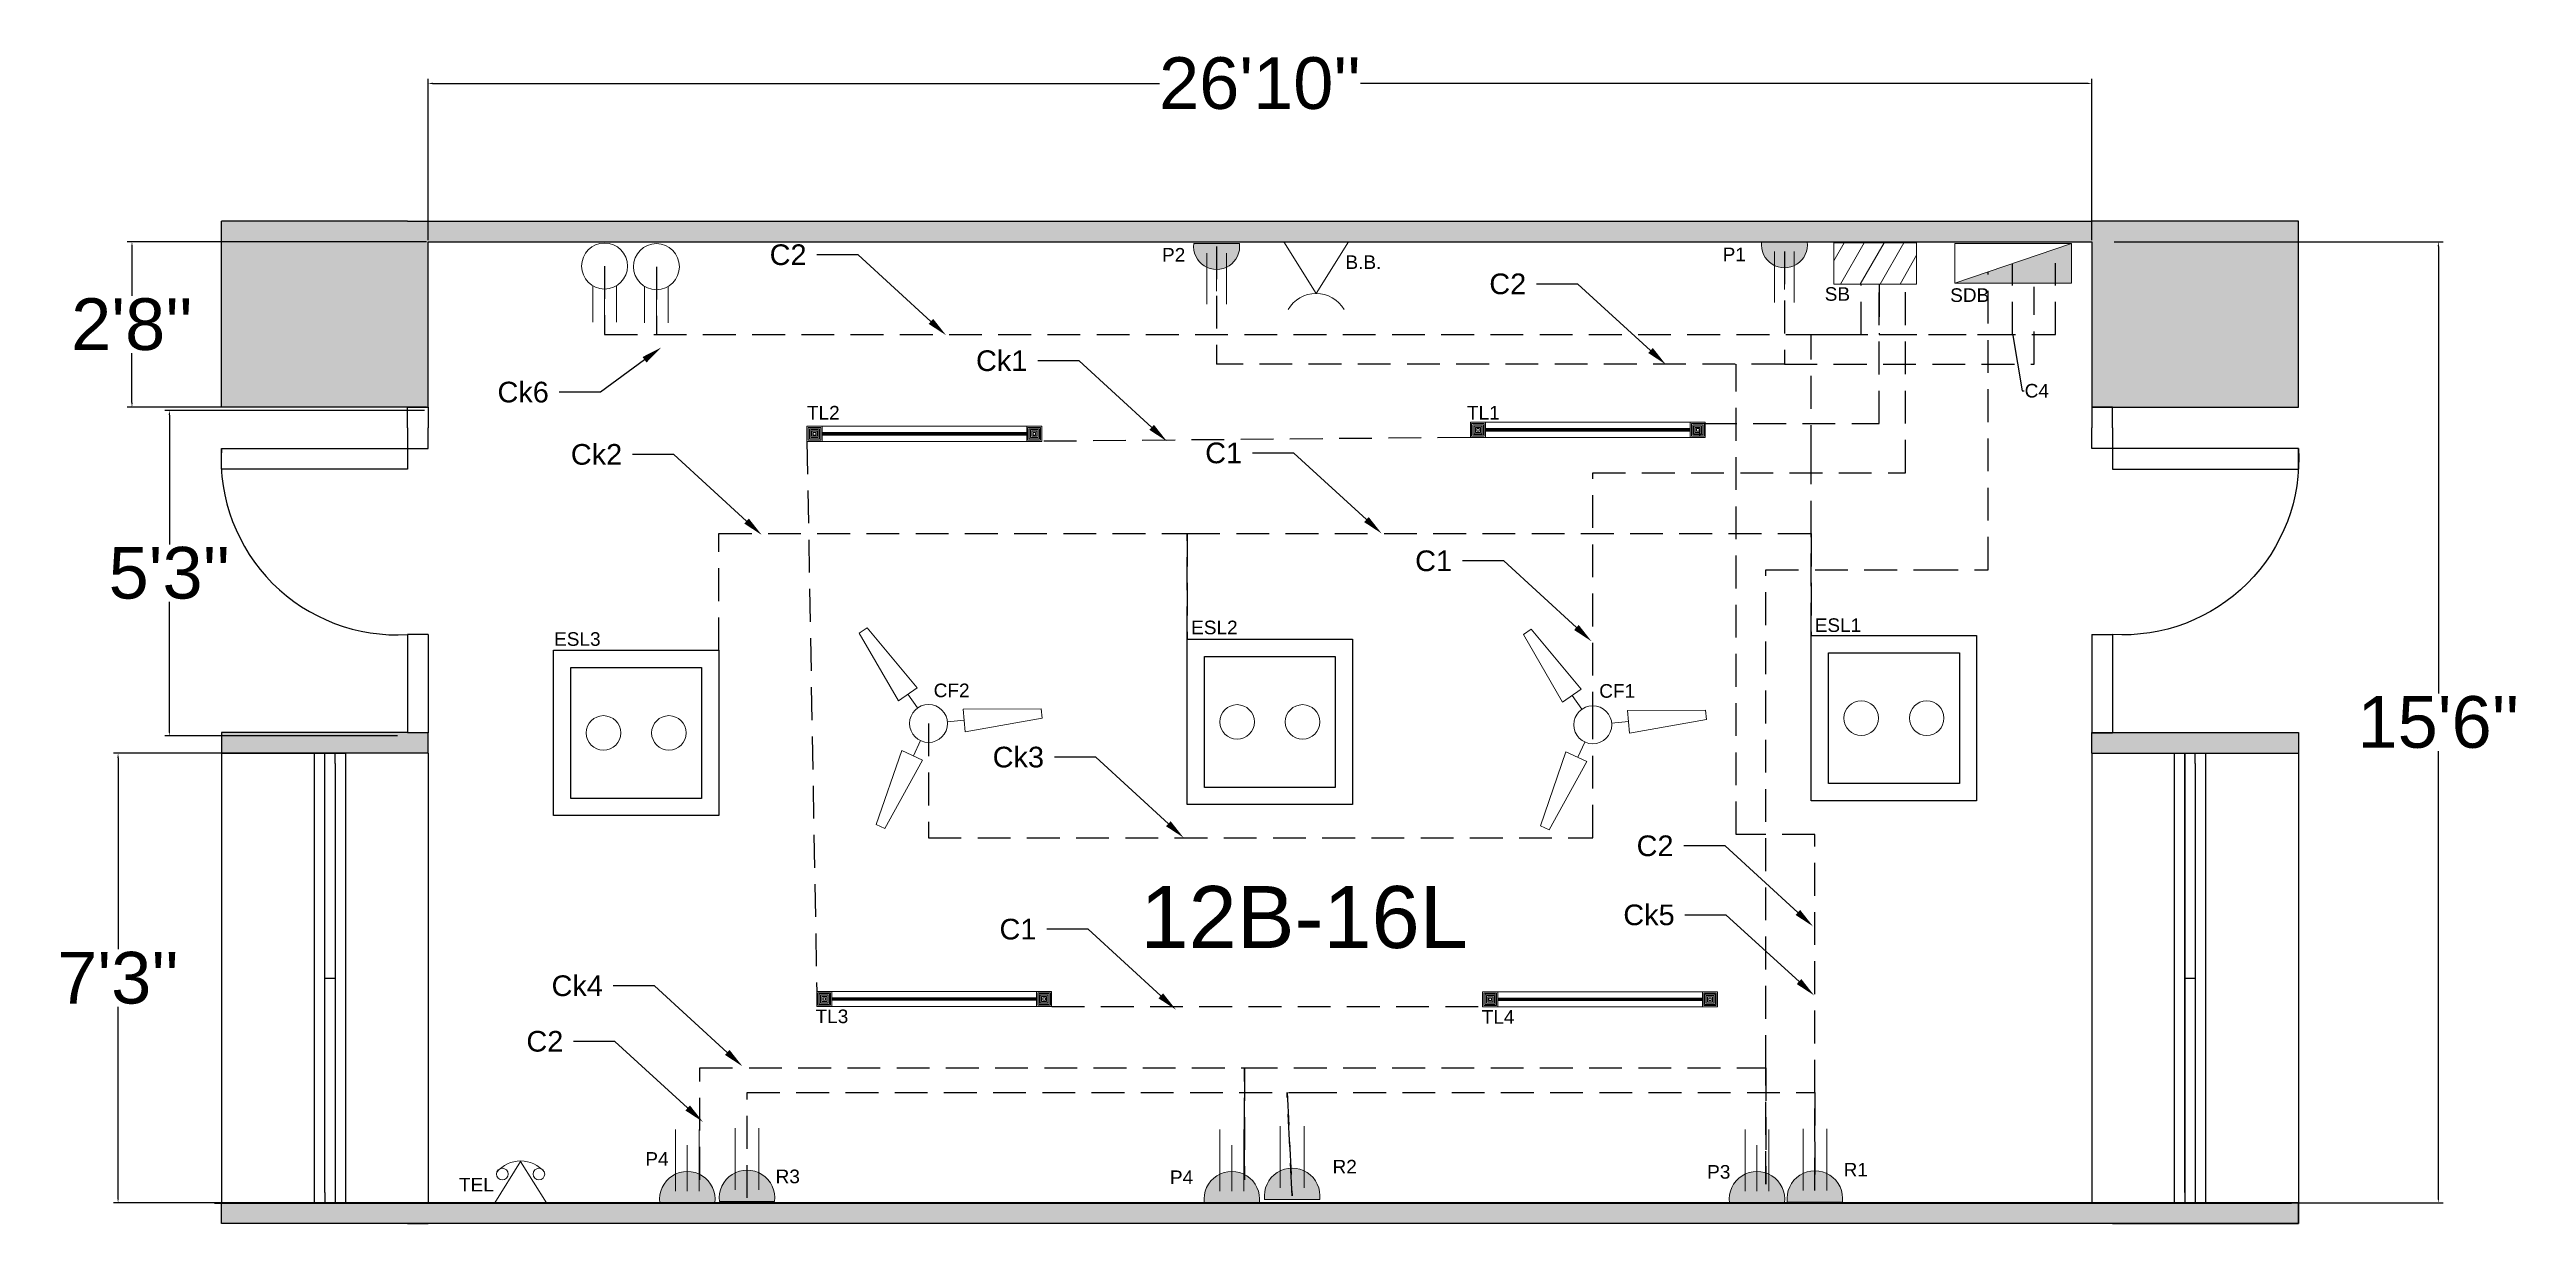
# Model space of a CAD drawing. Header units: feet. Extents: x 657 to 1137, y 52 to 280.
import ezdxf
from ezdxf import colors
from ezdxf.entities.mleader import LeaderData, LeaderLine
from ezdxf.math import Vec2, Vec3

# ---------------------------------------------------------------- set-up
doc = ezdxf.new("R2010")
doc.units = ezdxf.units.FT
doc.header["$MEASUREMENT"] = 0
doc.linetypes.add('HIDDEN', pattern=[9.525, 6.35, -3.175])
for name, color, linetype in [('Beam', 210, 'Continuous'), ('Door', 11, 'Continuous'), ('Hatch', 70, 'Continuous'), ('Text', 7, 'Continuous'), ('Window', 51, 'Continuous'), ('Wire', 33, 'HIDDEN')]:
    doc.layers.add(name, color=color, linetype=linetype)
doc.layers.add('E. Fixture', color=6, linetype='Continuous', lineweight=20)
doc.styles.get("Standard").update_dxf_attribs({"font": 'arial.ttf'})
doc.dimstyles.get("Standard").update_dxf_attribs({"dimscale": 5, "dimtxt": 2, "dimasz": 0.18, "dimexe": 0.18, "dimexo": 0.0625, "dimgap": 0.09, "dimtad": 0, "dimtih": 1, "dimtoh": 1, "dimdec": 4, "dimzin": 0, "dimdsep": 46, "dimtxsty": 'Standard', "dimcen": 0.09, "dimadec": 0, "dimazin": 0, "dimtfac": 1, "dimtdec": 4, "dimtofl": 0, "dimtmove": 0, "dimatfit": 3, "dimfxl": 1, "dimtolj": 1, "dimtzin": 0, "dimarcsym": 0})

# ---------------------------------------------------------------- blocks, each defined once
blk = doc.blocks.new('Window')
at = {"layer": 'Window'}
for p, q in [((1999.72, 1649.65), (2086.72, 1649.65)), ((1999.72, 1643.65), (1999.72, 1649.65)), ((2086.72, 1649.65), (2086.72, 1643.65)), ((2001.72, 1647.65), (1999.72, 1647.65)), ((2001.72, 1645.65), (1999.72, 1645.65)), ((2001.72, 1647.65), (2084.72, 1647.65)), ((2084.72, 1645.65), (2001.72, 1645.65)), ((2043.22, 1647.65), (2043.22, 1645.65)), ((2084.72, 1647.65), (2086.72, 1647.65)), ((2084.72, 1645.65), (2086.72, 1645.65)), ((2086.72, 1643.65), (1999.72, 1643.65))]:
    blk.add_line(p, q, dxfattribs=at)
blk = doc.blocks.new('Door')
at = {"layer": 'Door'}
for p, q in [((2234.44, 1726.24), (2234.44, 1730.25)), ((2234.44, 1730.25), (2238.44, 1730.25)), ((2234.44, 1726.24), (2234.44, 1722.24)), ((2238.44, 1730.25), (2238.44, 1726.24)), ((2238.44, 1722.24), (2238.44, 1726.24)), ((2198.44, 1718.24), (2198.44, 1722.24)), ((2198.44, 1722.24), (2234.44, 1722.24)), ((2234.44, 1722.24), (2238.44, 1722.24)), ((2234.44, 1722.24), (2234.44, 1718.24)), ((2234.44, 1718.24), (2198.44, 1718.24)), ((2238.44, 1686.24), (2234.44, 1686.24)), ((2234.44, 1686.24), (2234.44, 1682.24)), ((2238.44, 1686.24), (2238.44, 1682.24)), ((2234.44, 1682.24), (2234.44, 1667.25)), ((2238.44, 1682.24), (2238.44, 1667.25)), ((2238.44, 1667.25), (2234.44, 1667.25))]:
    blk.add_line(p, q, dxfattribs=at)
blk.add_arc((2232.44, 1720.24), 34.06, 176.6335, 273.3665, dxfattribs=at)
blk = doc.blocks.new('05')
at = {"layer": 'E. Fixture'}
blk.add_hatch(color=256, dxfattribs=at).paths.add_polyline_path([(27124.32, -3822.56), (27124.32, -3814.56, 1.138442)])
for p, q in [((27122.65, -3816.83), (27113.67, -3816.83)), ((27124.32, -3822.56), (27124.32, -3814.56)), ((27122.65, -3820.28), (27113.67, -3820.28)), ((27122.65, -3818.56), (27115.97, -3818.56))]:
    blk.add_line(p, q, dxfattribs=at)
blk.add_arc((27123.8, -3818.56), 4.03, 82.5917, 277.4083, dxfattribs=at)
blk = doc.blocks.new('ty')
at = {"layer": 'E. Fixture'}
for p, q in [((26271.05, -3659.09), (26277.05, -3655.34)), ((26277.05, -3662.84), (26277.05, -3655.34)), ((26271.05, -3659.09), (26277.05, -3662.84))]:
    blk.add_line(p, q, dxfattribs=at)
for centre in [(26272.88, -3656.43), (26272.88, -3661.74)]:
    blk.add_circle(centre, 0.844, dxfattribs=at)
blk.add_arc((26275.48, -3659.09), 4.5, 130.0197, 229.9803, dxfattribs=at)
blk = doc.blocks.new('C')
at = {"layer": 'E. Fixture'}
blk.add_hatch(color=256, dxfattribs=at).paths.add_polyline_path([(27131.11, -3595.1), (27140.34, -3595.1), (27140.34, -3591.94)])
blk.add_line((27140.34, -3591.94), (27131.11, -3595.1), dxfattribs=at)
blk.add_lwpolyline([(27131.11, -3591.94), (27140.34, -3591.94), (27140.34, -3595.1), (27131.11, -3595.1), (27131.11, -3591.94)], dxfattribs=at)
blk = doc.blocks.new('*D20')
at = {"color": 0, "lineweight": -2, "transparency": 16777216}
for p, q in [((730.46, 242.65), (730.46, 273.9)), ((1052.46, 242.65), (1052.46, 273.9)), ((731.36, 273), (872, 273)), ((1051.56, 273), (910.92, 273))]:
    blk.add_line(p, q, dxfattribs=at)
at = {"color": 0, "transparency": 16777216}
for points in [[(731.36, 273.15), (731.36, 272.85), (730.46, 273)], [(1051.56, 273.15), (1051.56, 272.85), (1052.46, 273)]]:
    blk.add_solid(points, dxfattribs=at)
at = {"layer": 'Defpoints', "color": 0, "transparency": 16777216}
for p in [(1052.46, 273), (730.46, 242.34), (1052.46, 242.34)]:
    blk.add_point(p, dxfattribs=at)
at = {"color": 0, "transparency": 16777216, "insert": (891.46, 273), "char_height": 10, "attachment_point": 5}
blk.add_mtext("\\A1;26'10''", dxfattribs=at)
blk = doc.blocks.new('*D21')
at = {"color": 0, "lineweight": -2, "transparency": 16777216}
for p, q in [((730.15, 242.34), (672.25, 242.34)), ((673.15, 241.44), (673.15, 231.89)), ((673.15, 211.24), (673.15, 220.78)), ((730.15, 210.34), (672.25, 210.34))]:
    blk.add_line(p, q, dxfattribs=at)
at = {"color": 0, "transparency": 16777216}
for points in [[(673, 241.44), (673.3, 241.44), (673.15, 242.34)], [(673, 211.24), (673.3, 211.24), (673.15, 210.34)]]:
    blk.add_solid(points, dxfattribs=at)
at = {"layer": 'Defpoints', "color": 0, "transparency": 16777216}
for p in [(730.46, 242.34), (673.15, 210.34), (730.46, 210.34)]:
    blk.add_point(p, dxfattribs=at)
at = {"color": 0, "transparency": 16777216, "insert": (673.15, 226.34), "char_height": 10, "attachment_point": 5}
blk.add_mtext("\\A1;2'8''", dxfattribs=at)
blk = doc.blocks.new('*D22')
at = {"color": 0, "lineweight": -2, "transparency": 16777216}
for p, q in [((730.15, 143.34), (669.56, 143.34)), ((670.46, 142.44), (670.46, 105.4)), ((670.46, 57.24), (670.46, 94.28)), ((730.15, 56.34), (669.56, 56.34))]:
    blk.add_line(p, q, dxfattribs=at)
at = {"color": 0, "transparency": 16777216}
for points in [[(670.31, 142.44), (670.61, 142.44), (670.46, 143.34)], [(670.31, 57.24), (670.61, 57.24), (670.46, 56.34)]]:
    blk.add_solid(points, dxfattribs=at)
at = {"layer": 'Defpoints', "color": 0, "transparency": 16777216}
for p in [(730.46, 143.34), (670.46, 56.34), (730.46, 56.34)]:
    blk.add_point(p, dxfattribs=at)
at = {"color": 0, "transparency": 16777216, "insert": (670.46, 99.84), "char_height": 10, "attachment_point": 5}
blk.add_mtext("\\A1;7'3''", dxfattribs=at)
blk = doc.blocks.new('S')
at = {"layer": 'E. Fixture'}
for p, q in [((27102.47, -3564.52), (27101.37, -3580.67)), ((27104.44, -3564.49), (27102.47, -3564.52)), ((27104.44, -3564.49), (27106.12, -3580.63)), ((27106.12, -3580.63), (27101.37, -3580.67)), ((27103.45, -3584.14), (27103.45, -3580.66)), ((27082.54, -3599.02), (27095.82, -3589.69)), ((27095.82, -3589.69), (27098.17, -3593.81)), ((27100.04, -3590.05), (27097.02, -3591.79)), ((27106.86, -3590.05), (27109.88, -3591.79)), ((27111.08, -3589.69), (27108.73, -3593.81)), ((27124.36, -3599.02), (27111.08, -3589.69)), ((27083.52, -3600.72), (27098.17, -3593.81)), ((27123.38, -3600.72), (27108.73, -3593.81)), ((27082.54, -3599.02), (27083.52, -3600.72)), ((27124.36, -3599.02), (27123.38, -3600.72))]:
    blk.add_line(p, q, dxfattribs=at)
blk.add_circle((27103.45, -3588.08), 3.94, dxfattribs=at)
blk = doc.blocks.new('oo')
at = {"layer": 'E. Fixture', "lineweight": 15}
for p, q in [((755.23, 589.1), (809.18, 589.1)), ((755.23, 589.03), (809.18, 589.03)), ((755.23, 588.97), (809.18, 588.97)), ((755.23, 588.9), (809.18, 588.9)), ((755.23, 588.77), (809.18, 588.77)), ((755.23, 588.63), (809.18, 588.63)), ((755.23, 588.57), (809.18, 588.57)), ((755.23, 588.5), (809.18, 588.5)), ((755.23, 588.43), (809.18, 588.43)), ((755.23, 588.43), (809.18, 588.43))]:
    blk.add_line(p, q, dxfattribs=at)
at = {"layer": 'E. Fixture', "color": 5, "lineweight": 15}
blk.add_lwpolyline([(751.23, 590.77), (813.18, 590.77), (813.18, 586.76), (751.23, 586.76), (751.23, 590.77)], dxfattribs=at)
at = {"layer": 'Hatch', "lineweight": 15}
for points in [[(751.23, 590.77), (755.23, 590.77), (755.23, 586.76), (751.23, 586.76)], [(751.56, 590.43), (754.89, 590.43), (754.89, 587.1), (751.56, 587.1)], [(751.89, 590.1), (754.56, 590.1), (754.56, 587.43), (751.89, 587.43)], [(752.23, 589.77), (754.23, 589.77), (754.23, 587.76), (752.23, 587.76)], [(752.56, 589.43), (753.89, 589.43), (753.89, 588.1), (752.56, 588.1)], [(752.89, 589.1), (753.56, 589.1), (753.56, 588.43), (752.89, 588.43)], [(813.18, 590.77), (809.18, 590.77), (809.18, 586.76), (813.18, 586.76)], [(812.85, 590.43), (809.51, 590.43), (809.51, 587.1), (812.85, 587.1)], [(812.52, 590.1), (809.85, 590.1), (809.85, 587.43), (812.52, 587.43)], [(812.18, 589.77), (810.18, 589.77), (810.18, 587.76), (812.18, 587.76)], [(811.85, 589.43), (810.52, 589.43), (810.52, 588.1), (811.85, 588.1)], [(811.52, 589.1), (810.85, 589.1), (810.85, 588.43), (811.52, 588.43)]]:
    blk.add_lwpolyline(points, close=True, dxfattribs=at)
blk = doc.blocks.new('69582')
at = {"layer": 'Hatch'}
for p, q in [((1428.68, -3959.17), (1452.68, -3959.17)), ((1428.68, -3983.17), (1428.68, -3959.17)), ((1452.68, -3959.17), (1452.68, -3983.17)), ((1431.18, -3961.67), (1450.18, -3961.67)), ((1431.18, -3980.67), (1431.18, -3961.67)), ((1450.18, -3961.67), (1450.18, -3980.67)), ((1452.68, -3983.17), (1428.68, -3983.17)), ((1450.18, -3980.67), (1431.18, -3980.67))]:
    blk.add_line(p, q, dxfattribs=at)
blk = doc.blocks.new('10')
at = {"layer": 'E. Fixture'}
blk.add_hatch(color=256, dxfattribs=at).paths.add_polyline_path([(27132.13, -3831.38), (27132.13, -3823.38, 1.138442)])
for p, q in [((27132.13, -3831.38), (27132.13, -3823.38)), ((27130.46, -3825.65), (27121.48, -3825.65)), ((27130.46, -3829.1), (27121.48, -3829.1))]:
    blk.add_line(p, q, dxfattribs=at)
blk.add_arc((27131.61, -3827.38), 4.03, 82.5917, 277.4083, dxfattribs=at)
blk = doc.blocks.new('*D40')
at = {"color": 0, "lineweight": -2, "transparency": 16777216}
for p, q in [((729.77, 209.72), (679.49, 209.72)), ((680.39, 208.82), (680.39, 183.78)), ((680.39, 147.62), (680.39, 172.66)), ((724.57, 146.72), (679.49, 146.72))]:
    blk.add_line(p, q, dxfattribs=at)
at = {"color": 0, "transparency": 16777216}
for points in [[(680.24, 208.82), (680.54, 208.82), (680.39, 209.72)], [(680.24, 147.62), (680.54, 147.62), (680.39, 146.72)]]:
    blk.add_solid(points, dxfattribs=at)
at = {"layer": 'Defpoints', "color": 0, "transparency": 16777216}
for p in [(730.08, 209.72), (680.39, 146.72), (724.88, 146.72)]:
    blk.add_point(p, dxfattribs=at)
at = {"color": 0, "transparency": 16777216, "insert": (680.39, 178.22), "char_height": 10, "attachment_point": 5}
blk.add_mtext("\\A1;5'3''", dxfattribs=at)
blk = doc.blocks.new('*D41')
at = {"color": 0, "lineweight": -2, "transparency": 16777216}
for p, q in [((1056.78, 242.34), (1120.42, 242.34)), ((1119.52, 241.44), (1119.52, 154.89)), ((1119.52, 57.24), (1119.52, 143.78)), ((1056.77, 56.34), (1120.42, 56.34))]:
    blk.add_line(p, q, dxfattribs=at)
at = {"color": 0, "transparency": 16777216}
for points in [[(1119.37, 241.44), (1119.67, 241.44), (1119.52, 242.34)], [(1119.37, 57.24), (1119.67, 57.24), (1119.52, 56.34)]]:
    blk.add_solid(points, dxfattribs=at)
at = {"layer": 'Defpoints', "color": 0, "transparency": 16777216}
for p in [(1056.47, 242.34), (1056.46, 56.34), (1119.52, 56.34)]:
    blk.add_point(p, dxfattribs=at)
at = {"color": 0, "transparency": 16777216, "insert": (1119.52, 149.34), "char_height": 10, "attachment_point": 5}
blk.add_mtext("\\A1;15'6''", dxfattribs=at)

msp = doc.modelspace()

# ---------------------------------------------------------------- hatches: boundary and pattern name
at = {"layer": 'E. Fixture', "lineweight": 5}
h = msp.add_hatch(dxfattribs=at)
h.set_pattern_fill('ANSI31', color=256, scale=26.668912, angle=15, style=0)
h.set_pattern_definition([(60, (-69829.016, 7672.4695), (-2.88699442, 1.666807), [])])
h.paths.add_polyline_path([(1002.53551, 234.17897), (1018.53685, 234.17897), (1018.53685, 242.17964), (1002.53551, 242.17964)])
at = {"layer": 'Hatch'}
h = msp.add_hatch(color=256, dxfattribs=at)
h.dxf.hatch_style = 1
h.paths.add_polyline_path([(730.45987, 242.33872), (1052.45987, 242.33872), (1052.45987, 210.33872), (1056.45987, 210.33872), (1092.45987, 210.33872), (1092.45987, 246.33872), (1058.72668, 246.33872), (1056.45987, 246.33872), (1052.45987, 246.33872), (730.45987, 246.33872), (726.45987, 246.33872), (690.45846, 246.33872), (690.45895, 210.33872), (726.45846, 210.33872), (730.45987, 210.33872), (730.45987, 213.33872)])
h = msp.add_hatch(color=256, dxfattribs=at)
h.dxf.hatch_style = 1
h.paths.add_polyline_path([(1092.45987, 147.33872), (1056.45987, 147.33872), (1052.45987, 147.33872), (1052.4595, 143.33872), (1092.45987, 143.33872)])
h.paths.add_polyline_path([(730.45987, 147.33872), (726.45987, 147.33872), (690.45987, 147.33872), (690.45987, 143.33872), (708.45987, 143.33872), (714.45987, 143.33872), (730.45987, 143.33872)])
h = msp.add_hatch(color=256, dxfattribs=at)
h.dxf.hatch_style = 1
h.paths.add_polyline_path([(1092.45987, 56.33872), (1074.45883, 56.33872), (1074.45883, 56.33786), (1068.45883, 56.33786), (690.45987, 56.33872), (690.45987, 52.33872), (1092.45987, 52.33872)])

# ---------------------------------------------------------------- linework, layer by layer
for p, q in [((726.45987, 246.33872), (726.45987, 246.33872)), ((726.45987, 246.33872), (730.45987, 246.33872)), ((730.45987, 246.33872), (1052.45987, 246.33872)), ((1056.45987, 246.33872), (1052.45987, 246.33872)), ((730.45987, 242.33872), (1052.45987, 242.33872)), ((730.45987, 213.33872), (730.45987, 242.33872)), ((1052.45987, 242.33872), (1052.45987, 210.33872)), ((730.45987, 210.33872), (730.45987, 213.33872)), ((726.45987, 210.33872), (730.45987, 210.33872)), ((1052.45987, 210.33872), (1056.45987, 210.33872)), ((726.45987, 147.33872), (690.45987, 147.33872)), ((690.45987, 147.33872), (690.45987, 143.33872)), ((726.45987, 147.33872), (730.45987, 147.33872)), ((730.45987, 143.33872), (730.45987, 147.33872)), ((1052.4595, 143.33872), (1052.45987, 147.33872)), ((1052.45987, 147.33872), (1056.45987, 147.33872)), ((1056.45987, 147.33872), (1092.45987, 147.33872)), ((1092.45987, 147.33872), (1092.45987, 143.33872)), ((690.45987, 143.33872), (708.45987, 143.33872)), ((708.45987, 56.33872), (708.45987, 143.33872)), ((730.45987, 143.33872), (708.45987, 143.33872)), ((1052.4595, 143.33872), (1092.45987, 143.33872)), ((1070.4595, 143.3388), (1070.45987, 56.3388)), ((689.10336, 56.24822), (1091.10336, 56.24822)), ((690.45987, 52.33872), (690.45987, 56.33872)), ((708.45987, 56.33872), (690.45987, 56.33872)), ((690.45987, 52.33872), (690.45987, 56.33872)), ((730.45987, 56.33872), (714.46029, 56.33788)), ((1052.45987, 56.33872), (730.45987, 56.33872)), ((1092.45987, 56.33872), (1052.45987, 56.33872)), ((1092.45987, 52.33872), (1092.45987, 56.33872)), ((1092.45987, 56.33872), (1092.45987, 52.33872)), ((726.45987, 52.33872), (690.45987, 52.33872)), ((1092.45987, 52.33872), (690.45987, 52.33872)), ((726.45987, 52.33872), (730.45987, 52.33872)), ((1052.45987, 52.33872), (730.45987, 52.33872)), ((1056.45987, 52.33872), (1052.45987, 52.33872)), ((1056.45987, 52.33872), (1092.45987, 52.33872))]:
    msp.add_line(p, q)
at = {"layer": 'Beam'}
for p, q in [((726.45987, 246.33872), (690.45846, 246.33872)), ((690.45895, 210.33872), (690.45846, 246.33872)), ((1058.72668, 246.33872), (1056.45987, 246.33872)), ((1092.45987, 246.33872), (1058.72668, 246.33872)), ((1092.45987, 210.33872), (1092.45987, 246.33872)), ((726.45846, 210.33872), (690.45895, 210.33872)), ((1056.45987, 210.33872), (1092.45987, 210.33872)), ((690.45987, 143.33872), (690.45987, 56.33872)), ((730.45987, 143.33788), (730.45987, 56.33872)), ((1052.4595, 143.33872), (1052.45126, 56.33872)), ((1092.45987, 143.33872), (1092.45987, 56.33872))]:
    msp.add_line(p, q, dxfattribs=at)
at = {"layer": 'E. Fixture', "lineweight": 5}
for p, q in [((908.56948, 242.33872), (896.06843, 242.33872)), ((902.31896, 232.33788), (896.06843, 242.33872)), ((902.31896, 232.33788), (908.56948, 242.33872)), ((762.31421, 233.79215), (762.31421, 226.8136)), ((764.6152, 233.19938), (764.6152, 224.38774)), ((766.91619, 233.79215), (766.91619, 226.8136)), ((772.35247, 233.66982), (772.35247, 226.69127)), ((774.65347, 233.07705), (774.65347, 224.26541)), ((776.95446, 233.66982), (776.95446, 226.69127))]:
    msp.add_line(p, q, dxfattribs=at)
msp.add_lwpolyline([(1002.53551, 242.17964), (1018.53685, 242.17964), (1018.53685, 234.17897), (1002.53551, 234.17897)], close=True, dxfattribs=at)
for centre, radius in [((764.6152, 237.65636), 4.45698), ((774.65347, 237.53403), 4.45698), ((1007.82046, 150.14744), 3.34305), ((1020.48819, 150.14744), 3.34305), ((764.40206, 147.28584), 3.34305), ((777.06979, 147.28584), 3.34305), ((887.03464, 149.4158), 3.34305), ((899.70237, 149.4158), 3.34305)]:
    msp.add_circle(centre, radius, dxfattribs=at)
msp.add_arc((902.31896, 226.08735), 6.25053, 30, 150, dxfattribs=at)
at = {"layer": 'Wire', "color": 215, "true_color": 0xa953a0}
for p, q in [((883.07387, 241.44235), (883.07387, 218.6603)), ((992.95101, 240.49196), (992.95101, 218.6603)), ((1041.28525, 218.6603), (1041.28525, 233.6127)), ((992.95101, 218.6603), (883.07387, 218.6603)), ((983.60446, 127.64211), (983.60446, 218.6603)), ((992.95101, 218.6603), (1002.53551, 218.6603)), ((1002.53551, 218.6603), (1041.28525, 218.6603)), ((998.85407, 127.64211), (983.60446, 127.64211)), ((998.85407, 77.67758), (998.85407, 127.64211)), ((792.20104, 57.29117), (792.20104, 77.67758)), ((792.20104, 77.67758), (899.99358, 77.67758)), ((896.70329, 77.67758), (897.69259, 57.67039)), ((897.69259, 57.67039), (896.70329, 77.67758)), ((899.99358, 77.67758), (998.85407, 77.67758)), ((998.85407, 77.67758), (998.85407, 58.70391)), ((998.85407, 58.70391), (998.85407, 77.67758))]:
    msp.add_line(p, q, dxfattribs=at)
at = {"layer": 'Wire', "color": 11, "true_color": 0xf27172}
for p, q in [((764.6152, 237.65636), (764.6152, 224.38774)), ((774.65347, 237.53403), (774.65347, 224.38774)), ((1032.35763, 178.87962), (1032.35763, 236.51395)), ((1045.41231, 224.38774), (1045.41231, 238.19)), ((764.6152, 224.38774), (1045.41231, 224.38774)), ((989.35822, 82.45127), (989.35822, 178.87962)), ((989.35822, 178.87962), (1020.2301, 178.87962)), ((1020.2301, 178.87962), (1032.35763, 178.87962)), ((783.05026, 60.79571), (783.05026, 82.45127)), ((783.05026, 82.45127), (888.49221, 82.45127)), ((888.49221, 82.45127), (888.49221, 60.79571)), ((888.49221, 60.79571), (888.49221, 82.45127)), ((888.49221, 82.45127), (989.35822, 82.45127)), ((989.35822, 82.45127), (989.35822, 59.97584)), ((989.35822, 59.97584), (989.35822, 82.45127))]:
    msp.add_line(p, q, dxfattribs=at)
at = {"layer": 'Wire', "color": 152, "true_color": 0x2776bb}
for p, q in [((1037.12744, 224.38628), (1037.12744, 238.14865)), ((1011.30554, 234.17897), (1011.30554, 224.38628)), ((1011.30554, 224.38628), (1037.12744, 224.38628))]:
    msp.add_line(p, q, dxfattribs=at)
at = {"layer": 'Wire', "color": 51, "true_color": 0xf7f281}
for p, q in [((1007.80172, 224.38628), (1007.80172, 234.17897)), ((998.15298, 200.51788), (998.15298, 224.38628)), ((998.15298, 224.38628), (1007.80172, 224.38628)), ((998.15298, 185.87859), (998.15298, 200.51788)), ((786.73727, 163.28719), (786.73727, 185.87859)), ((786.73727, 185.87859), (877.36716, 185.87859)), ((877.36716, 185.87859), (877.36716, 165.41715)), ((877.36716, 165.41715), (877.36716, 185.87859)), ((877.36716, 185.87859), (998.15298, 185.87859)), ((998.15298, 185.87859), (998.15298, 166.14879)), ((998.15298, 166.14879), (998.15298, 185.87859))]:
    msp.add_line(p, q, dxfattribs=at)
at = {"layer": 'Wire'}
for p, q in [((1011.30554, 207.16436), (1011.30554, 234.17897)), ((977.40229, 207.16436), (1011.30554, 207.16436)), ((803.77842, 203.72943), (805.67523, 97.25247)), ((932.17683, 204.47312), (849.24854, 203.72943)), ((976.51562, 206.01465), (976.51562, 204.79136)), ((851.14535, 94.31657), (934.55391, 94.31657))]:
    msp.add_line(p, q, dxfattribs=at)
at = {"layer": 'Wire', "color": 31, "true_color": 0xfecc66}
for p, q in [((1016.4083, 197.6561), (1016.4083, 234.17897)), ((955.86112, 148.8634), (955.86112, 197.6561)), ((955.86112, 197.6561), (1016.4083, 197.6561)), ((827.30881, 149.12371), (827.30881, 127.00562)), ((955.86112, 127.00562), (955.86112, 148.8634)), ((827.30881, 127.00562), (954.31339, 127.00562)), ((954.31339, 127.00562), (955.86112, 127.00562))]:
    msp.add_line(p, q, dxfattribs=at)

# ---------------------------------------------------------------- block references
at = {"lineweight": 5, "xscale": 0.7339130984018275, "yscale": 0.7339130984018275, "zscale": 0.7339130984018275, "rotation": 180}
for p in [(1400.5833, 637.29976), (1528.98171, 638.04344), (1402.48012, 527.8869), (1531.3588, 527.82663)]:
    msp.add_blockref('oo', p, dxfattribs=at)
at = {"layer": 'E. Fixture', "lineweight": 5}
for name, p, xscale, yscale, zscale, rotation in [('05', (-3336.21064, -29728.78122), 1.104941823945164, 1.10494182394215, 1.104941823943994, 90), ('05', (-3226.33351, -29728.45953), 1.104941823945164, 1.10494182394215, 1.104941823943994, 90), ('S', (22347.41456, -13540.18469), 0.9328899073252835, 0.9328899073202854, 0.932889907319976, 155.0800922591944), ('S', (22475.96687, -13540.445), 0.9328899073252835, 0.9328899073202854, 0.932889907319976, 155.0800922591944), ('05', (5872.47384, 36225.14721), 1.33344560569094, 1.333445605687302, 1.333445605689528, 270), ('10', (5895.79915, 36235.8189), 1.33344560569094, 1.333445605687302, 1.333445605689528, 270), ('05', (5977.84842, 36225.14721), 1.33344560569094, 1.333445605687302, 1.333445605689528, 270), ('10', (6001.2907, 36236.19812), 1.33344560569094, 1.333445605687302, 1.333445605689528, 270), ('05', (6079.47674, 36225.14721), 1.33344560569094, 1.333445605687302, 1.333445605689528, 270), ('10', (6102.45218, 36235.69649), 1.33344560569094, 1.333445605687302, 1.333445605689528, 270), ('ty', (5627.56454, 35095.36057), 1.33344560569094, 1.333445605687302, 1.333445605689528, 270)]:
    msp.add_blockref(name, p, dxfattribs=dict(at, xscale=xscale, yscale=yscale, zscale=zscale, rotation=rotation))
at = {"layer": 'Hatch', "lineweight": 5, "xscale": 1.33344560569094, "yscale": 1.333445605687302, "zscale": 1.333445605689528}
for p in [(-1150.33031, 5442.6282), (-1150.33031, 5442.6282), (-1027.69773, 5444.75816), (-1027.69773, 5444.75816), (-906.91191, 5445.4898), (-906.91191, 5445.4898)]:
    msp.add_blockref('69582', p, dxfattribs=at)
at = {"layer": 'Window'}
msp.add_blockref('Door', (-1507.97834, -1519.91499), dxfattribs=at)
at = {"layer": 'Window', "xscale": -1}
msp.add_blockref('Door', (3290.89809, -1519.915), dxfattribs=at)
at = {"layer": 'Window', "rotation": 90}
for p in [(2358.11234, -1943.37678), (2718.11129, -1943.37764)]:
    msp.add_blockref('Window', p, dxfattribs=at)
at = {"layer": 'Wire', "lineweight": 5, "xscale": 2.443750000005821, "yscale": 2.443750000005821, "zscale": 2.44375}
msp.add_blockref('C', (-65275.68528, 9019.85397), dxfattribs=at)

# ---------------------------------------------------------------- texts
msp.add_text('ESL1', height=2.634703).set_placement((998.81628, 166.83276))
at = {"char_height": 2.634703, "width": 8.4389575, "attachment_point": 1}
for s, insert in [('P2', (872.5, 241.14549)), ('B.B.', (908, 239.72456)), ('P1', (981, 241.22456)), ('SB', (1000.75326, 233.56431)), ('SDB', (1025.03266, 233.34476)), ('TL2', (803.77842, 210.57765)), ('TL1', (931.51766, 210.57269)), ('ESL2', (878.13619, 169.01994)), ('ESL3', (754.84444, 166.7802)), ('CF2', (828.30839, 156.83824)), ('CF1', (957.11617, 156.72972)), ('TL3', (805.44746, 93.74829)), ('TL4', (934.36452, 93.63753)), ('P4', (772.5, 66.14549)), ('R3', (797.71105, 62.7651)), ('P4', (874.02921, 62.5941)), ('R2', (905.5, 64.64549)), ('P3', (978, 63.64549)), ('R1', (1004.413, 64.07031)), ('TEL', (736.43595, 61.17091))]:
    msp.add_mtext(s, dxfattribs=dict(at, insert=insert))
at = {"layer": 'Text', "insert": (868.32083, 117.65373), "char_height": 12, "attachment_point": 1}
msp.add_mtext_dynamic_manual_height_columns('12B-16L', width=120.1324469, gutter_width=60, heights=[0], dxfattribs=at)

# ---------------------------------------------------------------- dimensions: what is measured, and where the dimension line sits
dim = msp.add_linear_dim(base=(1052.45987, 273.00014), p1=(730.45987, 242.33872), p2=(1052.45987, 242.33872), text="26'10''", dimstyle='Standard')
dim.commit()
dim.dimension.update_dxf_attribs({"geometry": '*D20', "text_midpoint": (891.45987, 273.00014)})
for base, p1, p2, text, picture, middle in [((673.1482, 210.33872), (730.45987, 242.33872), (730.45987, 210.33872), "2'8''", '*D21', (673.1482, 226.33872)), ((680.38759, 146.71838), (730.08167, 209.71838), (724.8839, 146.71838), "5'3''", '*D40', (680.38759, 178.21838)), ((670.45964, 56.33872), (730.45987, 143.33788), (730.45987, 56.33872), "7'3''", '*D22', (670.45964, 99.8383))]:
    dim = msp.add_linear_dim(base=base, p1=p1, p2=p2, angle=90, text=text, dimstyle='Standard')
    dim.commit()
    dim.dimension.update_dxf_attribs({"geometry": picture, "text_midpoint": middle})
dim = msp.add_aligned_dim(p1=(1056.46849, 242.34169), p2=(1056.45987, 56.34169), distance=63.05616, text="15'6''", dimstyle='Standard')
dim.commit()
dim.dimension.update_dxf_attribs({"geometry": '*D41', "text_midpoint": (1119.52035, 149.33876)})

# ---------------------------------------------------------------- leaders
ml = msp.add_multileader_mtext('Standard')
ml.set_content('C2', color=256)
ml.set_leader_properties()
ml.build(insert=Vec2(0, 0))
ctx = ml.context
ctx.base_point, ctx.plane_origin = Vec3(795.13793, 239.81496), Vec3(830.72394, 224.24411)
ctx.text_align_type = 2
notes = []
notes.append((ctx, [(0, (1, 1, 0), (813.70819, 239.81496), (-1, 0), 8, [(0, [(830.72394, 224.24411)], 0, [])])]))
ctx.mtext.insert, ctx.mtext.alignment, ctx.mtext.flow_direction = Vec3(803.70819, 241.84906), 3, 5
ml = msp.add_multileader_mtext('Standard')
ml.set_content('C2', color=256)
ml.set_leader_properties()
ml.build(insert=Vec2(0, 0))
ctx = ml.context
ctx.base_point, ctx.plane_origin = Vec3(934.41461, 234.17493), Vec3(970.00062, 218.60408)
ctx.text_align_type = 2
notes.append((ctx, [(0, (1, 1, 0), (952.98487, 234.17493), (-1, 0), 8, [(0, [(970.00062, 218.60408)], 0, [])])]))
ctx.mtext.insert, ctx.mtext.alignment, ctx.mtext.flow_direction = Vec3(942.98487, 236.20904), 3, 5
ml = msp.add_multileader_mtext('Standard')
ml.set_content('Ck6', color=256)
ml.set_leader_properties()
ml.build(insert=Vec2(0, 0))
ctx = ml.context
ctx.base_point, ctx.plane_origin = Vec3(742.42895, 213.22724), Vec3(770.53256, 207.99213)
ctx.text_align_type = 2
notes.append((ctx, [(0, (1, 1, 0), (763.83141, 213.22724), (-1, 0), 8, [(0, [(775.56717, 221.89032)], 0, [])])]))
ctx.mtext.insert, ctx.mtext.alignment, ctx.mtext.flow_direction = Vec3(753.83141, 215.26135), 3, 5
ml = msp.add_multileader_mtext('Standard')
ml.set_content('Ck1', color=256)
ml.set_leader_properties()
ml.build(insert=Vec2(0, 0))
ctx = ml.context
ctx.base_point, ctx.plane_origin = Vec3(835.80557, 219.30028), Vec3(873.45434, 203.72943)
ctx.text_align_type = 2
notes.append((ctx, [(0, (1, 1, 0), (856.43858, 219.30028), (-1, 0), 8, [(0, [(873.45434, 203.72943)], 0, [])])]))
ctx.mtext.insert, ctx.mtext.alignment, ctx.mtext.flow_direction = Vec3(846.43858, 221.33438), 3, 5
ml = msp.add_multileader_mtext('Standard')
ml.set_content('C4', color=256)
ml.set_leader_properties()
ml.build(insert=Vec2(0, 0))
ml.multileader.update_dxf_attribs({"dogleg_length": 0.36, "arrow_head_size": 0.18})
ctx = ml.context
ctx.base_point, ctx.char_height, ctx.arrow_head_size, ctx.landing_gap_size, ctx.plane_origin = Vec3(1039.36, 213.5), 2.6347, 0.18, 0.09, Vec3(1037.12744, 224.38628)
notes.append((ctx, [(0, (1, 1, 0), (1039, 213.5), (1, 0), 0.36, [(0, [(1037.12744, 224.38628)], 0, [])])]))
ctx.mtext.insert, ctx.mtext.flow_direction = Vec3(1039.45, 214.83982), 5
ml = msp.add_multileader_mtext('Standard')
ml.set_content('Ck2', color=256)
ml.set_leader_properties()
ml.build(insert=Vec2(0, 0))
ctx = ml.context
ctx.base_point, ctx.plane_origin = Vec3(756.66073, 201.16788), Vec3(795.04074, 185.59704)
ctx.text_align_type = 2
notes.append((ctx, [(0, (1, 1, 0), (778.02499, 201.16788), (-1, 0), 8, [(0, [(795.04074, 185.59704)], 0, [])])]))
ctx.mtext.insert, ctx.mtext.alignment, ctx.mtext.flow_direction = Vec3(768.02499, 203.20199), 3, 5
ml = msp.add_multileader_mtext('Standard')
ml.set_content('C1', color=256)
ml.set_leader_properties()
ml.build(insert=Vec2(0, 0))
ctx = ml.context
ctx.base_point, ctx.plane_origin = Vec3(880.16115, 201.44943), Vec3(915.01592, 185.87859)
ctx.text_align_type = 2
notes.append((ctx, [(0, (1, 1, 0), (898.00017, 201.44943), (-1, 0), 8, [(0, [(915.01592, 185.87859)], 0, [])])]))
ctx.mtext.insert, ctx.mtext.alignment, ctx.mtext.flow_direction = Vec3(888.00017, 203.48354), 3, 5
ml = msp.add_multileader_mtext('Standard')
ml.set_content('C1', color=256)
ml.set_leader_properties()
ml.build(insert=Vec2(0, 0))
ctx = ml.context
ctx.base_point, ctx.plane_origin = Vec3(920.794, 180.57084), Vec3(955.64877, 165)
ctx.text_align_type = 2
notes.append((ctx, [(0, (1, 1, 0), (938.63302, 180.57084), (-1, 0), 8, [(0, [(955.64877, 165)], 0, [])])]))
ctx.mtext.insert, ctx.mtext.alignment, ctx.mtext.flow_direction = Vec3(928.63302, 182.60495), 3, 5
ml = msp.add_multileader_mtext('Standard')
ml.set_content('Ck3', color=256)
ml.set_leader_properties()
ml.build(insert=Vec2(0, 0))
ctx = ml.context
ctx.base_point, ctx.plane_origin = Vec3(838.26032, 142.57647), Vec3(876.68125, 127.00562)
ctx.text_align_type = 2
notes.append((ctx, [(0, (1, 1, 0), (859.6655, 142.57647), (-1, 0), 8, [(0, [(876.68125, 127.00562)], 0, [])])]))
ctx.mtext.insert, ctx.mtext.alignment, ctx.mtext.flow_direction = Vec3(849.6655, 144.61194), 3, 5
ml = msp.add_multileader_mtext('Standard')
ml.set_content('C2', color=256)
ml.set_leader_properties()
ml.build(insert=Vec2(0, 0))
ctx = ml.context
ctx.base_point, ctx.plane_origin = Vec3(962.92291, 125.40769), Vec3(998.50892, 109.83684)
ctx.text_align_type = 2
notes.append((ctx, [(0, (1, 1, 0), (981.49317, 125.40769), (-1, 0), 8, [(0, [(998.50892, 109.83684)], 0, [])])]))
ctx.mtext.insert, ctx.mtext.alignment, ctx.mtext.flow_direction = Vec3(971.49317, 127.44179), 3, 5
ml = msp.add_multileader_mtext('Standard')
ml.set_content('C1', color=256)
ml.set_leader_properties()
ml.build(insert=Vec2(0, 0))
ctx = ml.context
ctx.base_point, ctx.plane_origin = Vec3(840.35251, 109.27571), Vec3(875.20728, 93.70487)
ctx.text_align_type = 2
notes.append((ctx, [(0, (1, 1, 0), (858.19153, 109.27571), (-1, 0), 8, [(0, [(875.20728, 93.70487)], 0, [])])]))
ctx.mtext.insert, ctx.mtext.alignment, ctx.mtext.flow_direction = Vec3(848.19153, 111.30982), 3, 5
ml = msp.add_multileader_mtext('Standard')
ml.set_content('Ck5', color=256)
ml.set_leader_properties()
ml.build(insert=Vec2(0, 0))
ctx = ml.context
ctx.base_point, ctx.plane_origin = Vec3(960.27954, 112.03883), Vec3(998.73049, 96.46799)
ctx.text_align_type = 2
notes.append((ctx, [(0, (1, 1, 0), (981.71473, 112.03883), (-1, 0), 8, [(0, [(998.73049, 96.46799)], 0, [])])]))
ctx.mtext.insert, ctx.mtext.alignment, ctx.mtext.flow_direction = Vec3(971.71473, 114.07294), 3, 5
ml = msp.add_multileader_mtext('Standard')
ml.set_content('Ck4', color=256)
ml.set_leader_properties()
ml.build(insert=Vec2(0, 0))
ctx = ml.context
ctx.base_point, ctx.plane_origin = Vec3(752.90282, 98.32076), Vec3(791.30739, 82.74991)
ctx.text_align_type = 2
notes.append((ctx, [(0, (1, 1, 0), (774.29163, 98.32076), (-1, 0), 8, [(0, [(791.30739, 82.74991)], 0, [])])]))
ctx.mtext.insert, ctx.mtext.alignment, ctx.mtext.flow_direction = Vec3(764.29163, 100.35487), 3, 5
ml = msp.add_multileader_mtext('Standard')
ml.set_content('C2', color=256)
ml.set_leader_properties()
ml.build(insert=Vec2(0, 0))
ctx = ml.context
ctx.base_point, ctx.plane_origin = Vec3(748.06276, 87.57084), Vec3(783.64877, 72)
ctx.text_align_type = 2
notes.append((ctx, [(0, (1, 1, 0), (766.63302, 87.57084), (-1, 0), 8, [(0, [(783.64877, 72)], 0, [])])]))
ctx.mtext.insert, ctx.mtext.alignment, ctx.mtext.flow_direction = Vec3(756.63302, 89.60495), 3, 5
for ctx, leaders in notes:
    for number, flags, end, landing, length, lines in leaders:
        leader = LeaderData()
        leader.index, (leader.has_last_leader_line, leader.has_dogleg_vector, leader.attachment_direction) = number, flags
        leader.last_leader_point, leader.dogleg_vector, leader.dogleg_length = Vec3(end), Vec3(landing), length
        for number, points, colour, breaks in lines:
            line = LeaderLine()
            line.index, line.vertices, line.color, line.breaks = number, Vec3.list(points), colors.encode_raw_color(colour), breaks
            leader.lines.append(line)
        ctx.leaders.append(leader)

doc.saveas('drawing.dxf')
